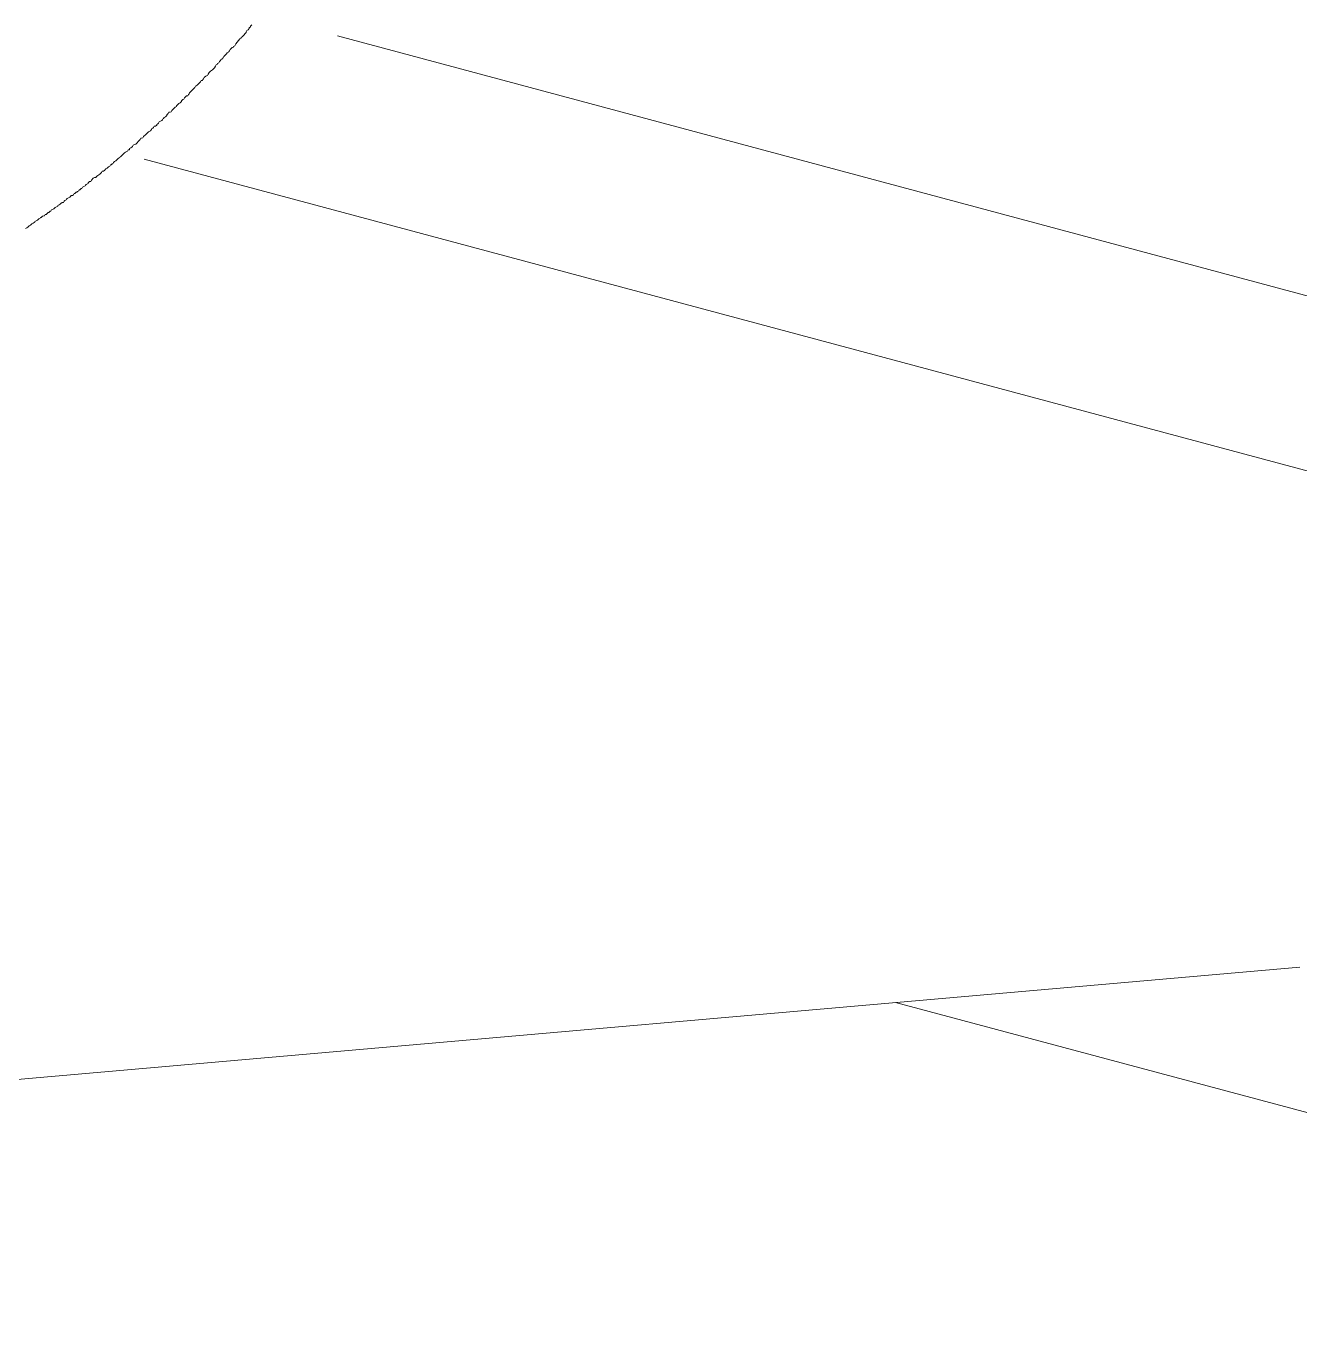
# Model space of a CAD drawing. Header units: millimetres. Extents: x 5194 to 16594, y 329 to 7592.
# Drawn here: x 11623.89 to 11669.07, y 3465.88 to 3512.06 of the extents above; entities that cross this region are included whole.
import ezdxf

# ---------------------------------------------------------------- set-up
doc = ezdxf.new("R2010")
doc.units = ezdxf.units.MM
doc.header["$MEASUREMENT"] = 0
doc.layers.add('PDF_Geometry', color=7, linetype='Continuous', true_color=0x231f20)

msp = doc.modelspace()

# ---------------------------------------------------------------- linework, layer by layer
at = {"layer": 'PDF_Geometry', "color": 0, "lineweight": 9}
for p, q in [((11631.811, 3511.965), (11631.766, 3511.92)), ((11631.856, 3512.033), (11631.811, 3511.988)), ((11631.811, 3511.988), (11631.811, 3511.965)), ((11631.901, 3512.1), (11631.856, 3512.055)), ((11631.856, 3512.055), (11631.856, 3512.033)), ((11631.519, 3511.628), (11631.474, 3511.605)), ((11631.564, 3511.673), (11631.519, 3511.65)), ((11631.519, 3511.65), (11631.519, 3511.628)), ((11631.609, 3511.718), (11631.564, 3511.673)), ((11631.631, 3511.74), (11631.609, 3511.718)), ((11631.654, 3511.785), (11631.631, 3511.74)), ((11631.676, 3511.808), (11631.654, 3511.785)), ((11631.699, 3511.83), (11631.676, 3511.808)), ((11631.721, 3511.898), (11631.699, 3511.853)), ((11631.699, 3511.853), (11631.699, 3511.83)), ((11631.766, 3511.92), (11631.721, 3511.898)), ((11634.939, 3511.709), (11689.88, 3496.978)), ((11630.979, 3511.043), (11630.934, 3510.998)), ((11631.001, 3511.066), (11630.979, 3511.043)), ((11631.024, 3511.111), (11631.001, 3511.066)), ((11631.069, 3511.133), (11631.024, 3511.111)), ((11631.091, 3511.156), (11631.069, 3511.133)), ((11631.114, 3511.178), (11631.091, 3511.156)), ((11631.136, 3511.223), (11631.114, 3511.178)), ((11631.159, 3511.246), (11631.136, 3511.223)), ((11631.204, 3511.291), (11631.159, 3511.246)), ((11631.249, 3511.313), (11631.204, 3511.291)), ((11631.294, 3511.358), (11631.249, 3511.336)), ((11631.249, 3511.336), (11631.249, 3511.313)), ((11630.642, 3510.683), (11630.619, 3510.638)), ((11630.687, 3510.706), (11630.642, 3510.683)), ((11630.732, 3510.751), (11630.687, 3510.728)), ((11630.687, 3510.728), (11630.687, 3510.706)), ((11630.754, 3510.796), (11630.732, 3510.751)), ((11630.777, 3510.818), (11630.754, 3510.796)), ((11630.799, 3510.863), (11630.777, 3510.818)), ((11630.844, 3510.886), (11630.799, 3510.863)), ((11630.889, 3510.931), (11630.844, 3510.908)), ((11630.844, 3510.908), (11630.844, 3510.886)), ((11630.911, 3510.976), (11630.889, 3510.931)), ((11630.934, 3510.998), (11630.911, 3510.976)), ((11630.102, 3510.121), (11630.079, 3510.076)), ((11630.147, 3510.121), (11630.102, 3510.121)), ((11630.169, 3510.166), (11630.147, 3510.121)), ((11630.192, 3510.189), (11630.169, 3510.166)), ((11630.417, 3510.436), (11630.394, 3510.414)), ((11630.439, 3510.458), (11630.417, 3510.436)), ((11629.675, 3509.649), (11629.652, 3509.626)), ((11629.697, 3509.694), (11629.675, 3509.649)), ((11629.72, 3509.716), (11629.697, 3509.694)), ((11629.742, 3509.739), (11629.72, 3509.716)), ((11629.765, 3509.761), (11629.742, 3509.739)), ((11629.809, 3509.806), (11629.765, 3509.761)), ((11629.832, 3509.829), (11629.809, 3509.806)), ((11629.854, 3509.851), (11629.832, 3509.829)), ((11629.877, 3509.874), (11629.854, 3509.851)), ((11629.899, 3509.919), (11629.877, 3509.874)), ((11629.922, 3509.941), (11629.899, 3509.919)), ((11629.967, 3509.964), (11629.922, 3509.941)), ((11629.989, 3509.986), (11629.967, 3509.964)), ((11630.012, 3510.009), (11629.989, 3509.986)), ((11630.057, 3510.054), (11630.012, 3510.009)), ((11630.079, 3510.076), (11630.057, 3510.054)), ((11629.18, 3509.177), (11629.135, 3509.132)), ((11629.225, 3509.199), (11629.18, 3509.177)), ((11629.27, 3509.267), (11629.225, 3509.222)), ((11629.225, 3509.222), (11629.225, 3509.199)), ((11629.292, 3509.289), (11629.27, 3509.267)), ((11629.315, 3509.312), (11629.292, 3509.289)), ((11629.36, 3509.334), (11629.315, 3509.312)), ((11629.405, 3509.379), (11629.36, 3509.334)), ((11629.45, 3509.446), (11629.405, 3509.401)), ((11629.405, 3509.401), (11629.405, 3509.379)), ((11629.472, 3509.446), (11629.45, 3509.446)), ((11629.495, 3509.469), (11629.472, 3509.446)), ((11629.517, 3509.514), (11629.495, 3509.469)), ((11629.54, 3509.536), (11629.517, 3509.514)), ((11629.585, 3509.581), (11629.54, 3509.536)), ((11629.63, 3509.581), (11629.585, 3509.581)), ((11629.652, 3509.626), (11629.63, 3509.581)), ((11628.73, 3508.727), (11628.708, 3508.704)), ((11628.752, 3508.772), (11628.73, 3508.727)), ((11628.775, 3508.772), (11628.752, 3508.772)), ((11628.797, 3508.817), (11628.775, 3508.772)), ((11628.842, 3508.839), (11628.797, 3508.817)), ((11628.887, 3508.884), (11628.842, 3508.839)), ((11628.91, 3508.929), (11628.887, 3508.907)), ((11628.887, 3508.907), (11628.887, 3508.884)), ((11628.932, 3508.952), (11628.91, 3508.929)), ((11628.955, 3508.997), (11628.932, 3508.952)), ((11629, 3508.997), (11628.955, 3508.997)), ((11629.045, 3509.019), (11629, 3508.997)), ((11629.067, 3509.064), (11629.045, 3509.019)), ((11629.09, 3509.087), (11629.067, 3509.064)), ((11629.112, 3509.109), (11629.09, 3509.087)), ((11629.135, 3509.132), (11629.112, 3509.109)), ((11628.213, 3508.277), (11628.168, 3508.232)), ((11628.235, 3508.3), (11628.213, 3508.277)), ((11628.258, 3508.322), (11628.235, 3508.3)), ((11628.303, 3508.345), (11628.258, 3508.322)), ((11628.348, 3508.389), (11628.303, 3508.345)), ((11628.393, 3508.434), (11628.348, 3508.412)), ((11628.348, 3508.412), (11628.348, 3508.389)), ((11628.415, 3508.457), (11628.393, 3508.434)), ((11628.438, 3508.502), (11628.415, 3508.457)), ((11628.483, 3508.502), (11628.438, 3508.502)), ((11628.528, 3508.547), (11628.483, 3508.502)), ((11628.573, 3508.592), (11628.528, 3508.569)), ((11628.528, 3508.569), (11628.528, 3508.547)), ((11628.595, 3508.614), (11628.573, 3508.592)), ((11628.618, 3508.659), (11628.595, 3508.614)), ((11628.663, 3508.682), (11628.618, 3508.659)), ((11628.708, 3508.704), (11628.663, 3508.682)), ((11627.695, 3507.827), (11627.673, 3507.782)), ((11627.74, 3507.85), (11627.695, 3507.827)), ((11627.785, 3507.872), (11627.74, 3507.85)), ((11627.808, 3507.895), (11627.785, 3507.872)), ((11627.83, 3507.917), (11627.808, 3507.895)), ((11627.875, 3507.962), (11627.83, 3507.917)), ((11627.898, 3507.985), (11627.875, 3507.962)), ((11627.92, 3508.007), (11627.898, 3507.985)), ((11627.943, 3508.03), (11627.92, 3508.007)), ((11627.965, 3508.075), (11627.943, 3508.03)), ((11627.988, 3508.075), (11627.965, 3508.075)), ((11628.033, 3508.097), (11627.988, 3508.075)), ((11628.055, 3508.142), (11628.033, 3508.097)), ((11628.078, 3508.165), (11628.055, 3508.142)), ((11628.123, 3508.187), (11628.078, 3508.165)), ((11628.145, 3508.21), (11628.123, 3508.187)), ((11628.168, 3508.232), (11628.145, 3508.21)), ((11627.201, 3507.377), (11627.156, 3507.355)), ((11627.246, 3507.422), (11627.201, 3507.4)), ((11627.201, 3507.4), (11627.201, 3507.377)), ((11627.268, 3507.445), (11627.246, 3507.422)), ((11627.291, 3507.467), (11627.268, 3507.445)), ((11627.336, 3507.512), (11627.291, 3507.467)), ((11627.358, 3507.535), (11627.336, 3507.512)), ((11627.381, 3507.557), (11627.358, 3507.535)), ((11627.426, 3507.58), (11627.381, 3507.557)), ((11627.471, 3507.602), (11627.426, 3507.58)), ((11627.493, 3507.625), (11627.471, 3507.602)), ((11627.516, 3507.67), (11627.493, 3507.625)), ((11627.561, 3507.67), (11627.516, 3507.67)), ((11627.606, 3507.737), (11627.561, 3507.715)), ((11627.561, 3507.715), (11627.561, 3507.67)), ((11627.651, 3507.76), (11627.606, 3507.737)), ((11627.673, 3507.782), (11627.651, 3507.76)), ((11688.351, 3491.185), (11628.08, 3507.333)), ((11626.594, 3506.905), (11626.571, 3506.86)), ((11626.639, 3506.905), (11626.594, 3506.905)), ((11626.683, 3506.95), (11626.639, 3506.905)), ((11626.706, 3506.973), (11626.683, 3506.95)), ((11626.728, 3506.995), (11626.706, 3506.973)), ((11626.773, 3507.018), (11626.728, 3506.995)), ((11626.796, 3507.04), (11626.773, 3507.018)), ((11626.818, 3507.063), (11626.796, 3507.04)), ((11626.863, 3507.085), (11626.818, 3507.063)), ((11626.886, 3507.13), (11626.863, 3507.085)), ((11626.908, 3507.13), (11626.886, 3507.13)), ((11626.953, 3507.175), (11626.908, 3507.13)), ((11626.976, 3507.175), (11626.953, 3507.175)), ((11626.998, 3507.22), (11626.976, 3507.175)), ((11626.009, 3506.41), (11625.986, 3506.388)), ((11626.031, 3506.433), (11626.009, 3506.41)), ((11626.076, 3506.455), (11626.031, 3506.433)), ((11626.099, 3506.478), (11626.076, 3506.455)), ((11626.144, 3506.545), (11626.099, 3506.5)), ((11626.099, 3506.5), (11626.099, 3506.478)), ((11626.189, 3506.545), (11626.144, 3506.545)), ((11626.211, 3506.59), (11626.189, 3506.545)), ((11626.234, 3506.613), (11626.211, 3506.59)), ((11626.256, 3506.635), (11626.234, 3506.613)), ((11626.279, 3506.658), (11626.256, 3506.635)), ((11626.324, 3506.68), (11626.279, 3506.658)), ((11626.369, 3506.68), (11626.324, 3506.68)), ((11626.391, 3506.725), (11626.369, 3506.68)), ((11625.357, 3505.938), (11625.334, 3505.916)), ((11625.402, 3505.961), (11625.357, 3505.938)), ((11625.447, 3505.983), (11625.402, 3505.961)), ((11625.469, 3506.006), (11625.447, 3505.983)), ((11625.492, 3506.051), (11625.469, 3506.006)), ((11625.537, 3506.051), (11625.492, 3506.051)), ((11625.582, 3506.073), (11625.537, 3506.051)), ((11625.604, 3506.118), (11625.582, 3506.073)), ((11625.626, 3506.118), (11625.604, 3506.118)), ((11625.671, 3506.163), (11625.626, 3506.118)), ((11625.694, 3506.163), (11625.671, 3506.163)), ((11625.716, 3506.186), (11625.694, 3506.163)), ((11625.761, 3506.208), (11625.716, 3506.186)), ((11625.784, 3506.253), (11625.761, 3506.208)), ((11625.806, 3506.253), (11625.784, 3506.253)), ((11625.851, 3506.298), (11625.806, 3506.253)), ((11625.874, 3506.298), (11625.851, 3506.298)), ((11625.896, 3506.343), (11625.874, 3506.298)), ((11625.941, 3506.365), (11625.896, 3506.343)), ((11625.986, 3506.388), (11625.941, 3506.365)), ((11624.749, 3505.488), (11624.704, 3505.443)), ((11624.772, 3505.488), (11624.749, 3505.488)), ((11624.794, 3505.533), (11624.772, 3505.488)), ((11625.019, 3505.668), (11624.974, 3505.646)), ((11625.064, 3505.713), (11625.019, 3505.691)), ((11625.019, 3505.691), (11625.019, 3505.668)), ((11625.109, 3505.736), (11625.064, 3505.713)), ((11625.132, 3505.758), (11625.109, 3505.736)), ((11625.177, 3505.803), (11625.132, 3505.758)), ((11625.222, 3505.803), (11625.177, 3505.803)), ((11625.244, 3505.848), (11625.222, 3505.803)), ((11625.267, 3505.871), (11625.244, 3505.848)), ((11625.312, 3505.893), (11625.267, 3505.871)), ((11625.334, 3505.916), (11625.312, 3505.893)), ((11624.075, 3505.016), (11624.052, 3504.994)), ((11624.097, 3505.039), (11624.075, 3505.016)), ((11624.142, 3505.061), (11624.097, 3505.039)), ((11624.187, 3505.084), (11624.142, 3505.061)), ((11624.21, 3505.106), (11624.187, 3505.084)), ((11624.255, 3505.151), (11624.21, 3505.129)), ((11624.21, 3505.129), (11624.21, 3505.106)), ((11624.3, 3505.174), (11624.255, 3505.151)), ((11624.322, 3505.196), (11624.3, 3505.174)), ((11624.345, 3505.218), (11624.322, 3505.196)), ((11624.39, 3505.241), (11624.345, 3505.218)), ((11624.412, 3505.263), (11624.39, 3505.241)), ((11624.435, 3505.263), (11624.412, 3505.263)), ((11624.48, 3505.308), (11624.435, 3505.263)), ((11624.525, 3505.331), (11624.48, 3505.308)), ((11624.547, 3505.331), (11624.525, 3505.331)), ((11624.569, 3505.376), (11624.547, 3505.331)), ((11624.614, 3505.376), (11624.569, 3505.376)), ((11624.659, 3505.421), (11624.614, 3505.376)), ((11624.682, 3505.443), (11624.659, 3505.421)), ((11624.704, 3505.443), (11624.682, 3505.443)), ((11623.917, 3504.904), (11623.872, 3504.881)), ((11623.962, 3504.926), (11623.917, 3504.904)), ((11623.985, 3504.949), (11623.962, 3504.926)), ((11624.007, 3504.971), (11623.985, 3504.949)), ((11624.052, 3504.994), (11624.007, 3504.971)), ((11669.069, 3478.677), (11569.756, 3469.974)), ((11719.449, 3460.087), (11654.725, 3477.426))]:
    msp.add_line(p, q, dxfattribs=at)
for points in [[(11631.474, 3511.605), (11631.429, 3511.515), (11631.339, 3511.448), (11631.294, 3511.358)], [(11630.619, 3510.638), (11630.529, 3510.526), (11630.574, 3510.548), (11630.439, 3510.458)], [(11630.394, 3510.414), (11630.282, 3510.189), (11630.259, 3510.346), (11630.192, 3510.189)], [(11627.156, 3507.355), (11627.111, 3507.288), (11627.043, 3507.265), (11626.998, 3507.22)], [(11626.571, 3506.86), (11626.481, 3506.748), (11626.459, 3506.793), (11626.391, 3506.725)], [(11624.974, 3505.646), (11624.884, 3505.601), (11624.952, 3505.601), (11624.794, 3505.533)]]:
    msp.add_open_spline(points, degree=3, dxfattribs=at)

doc.saveas('drawing.dxf')
